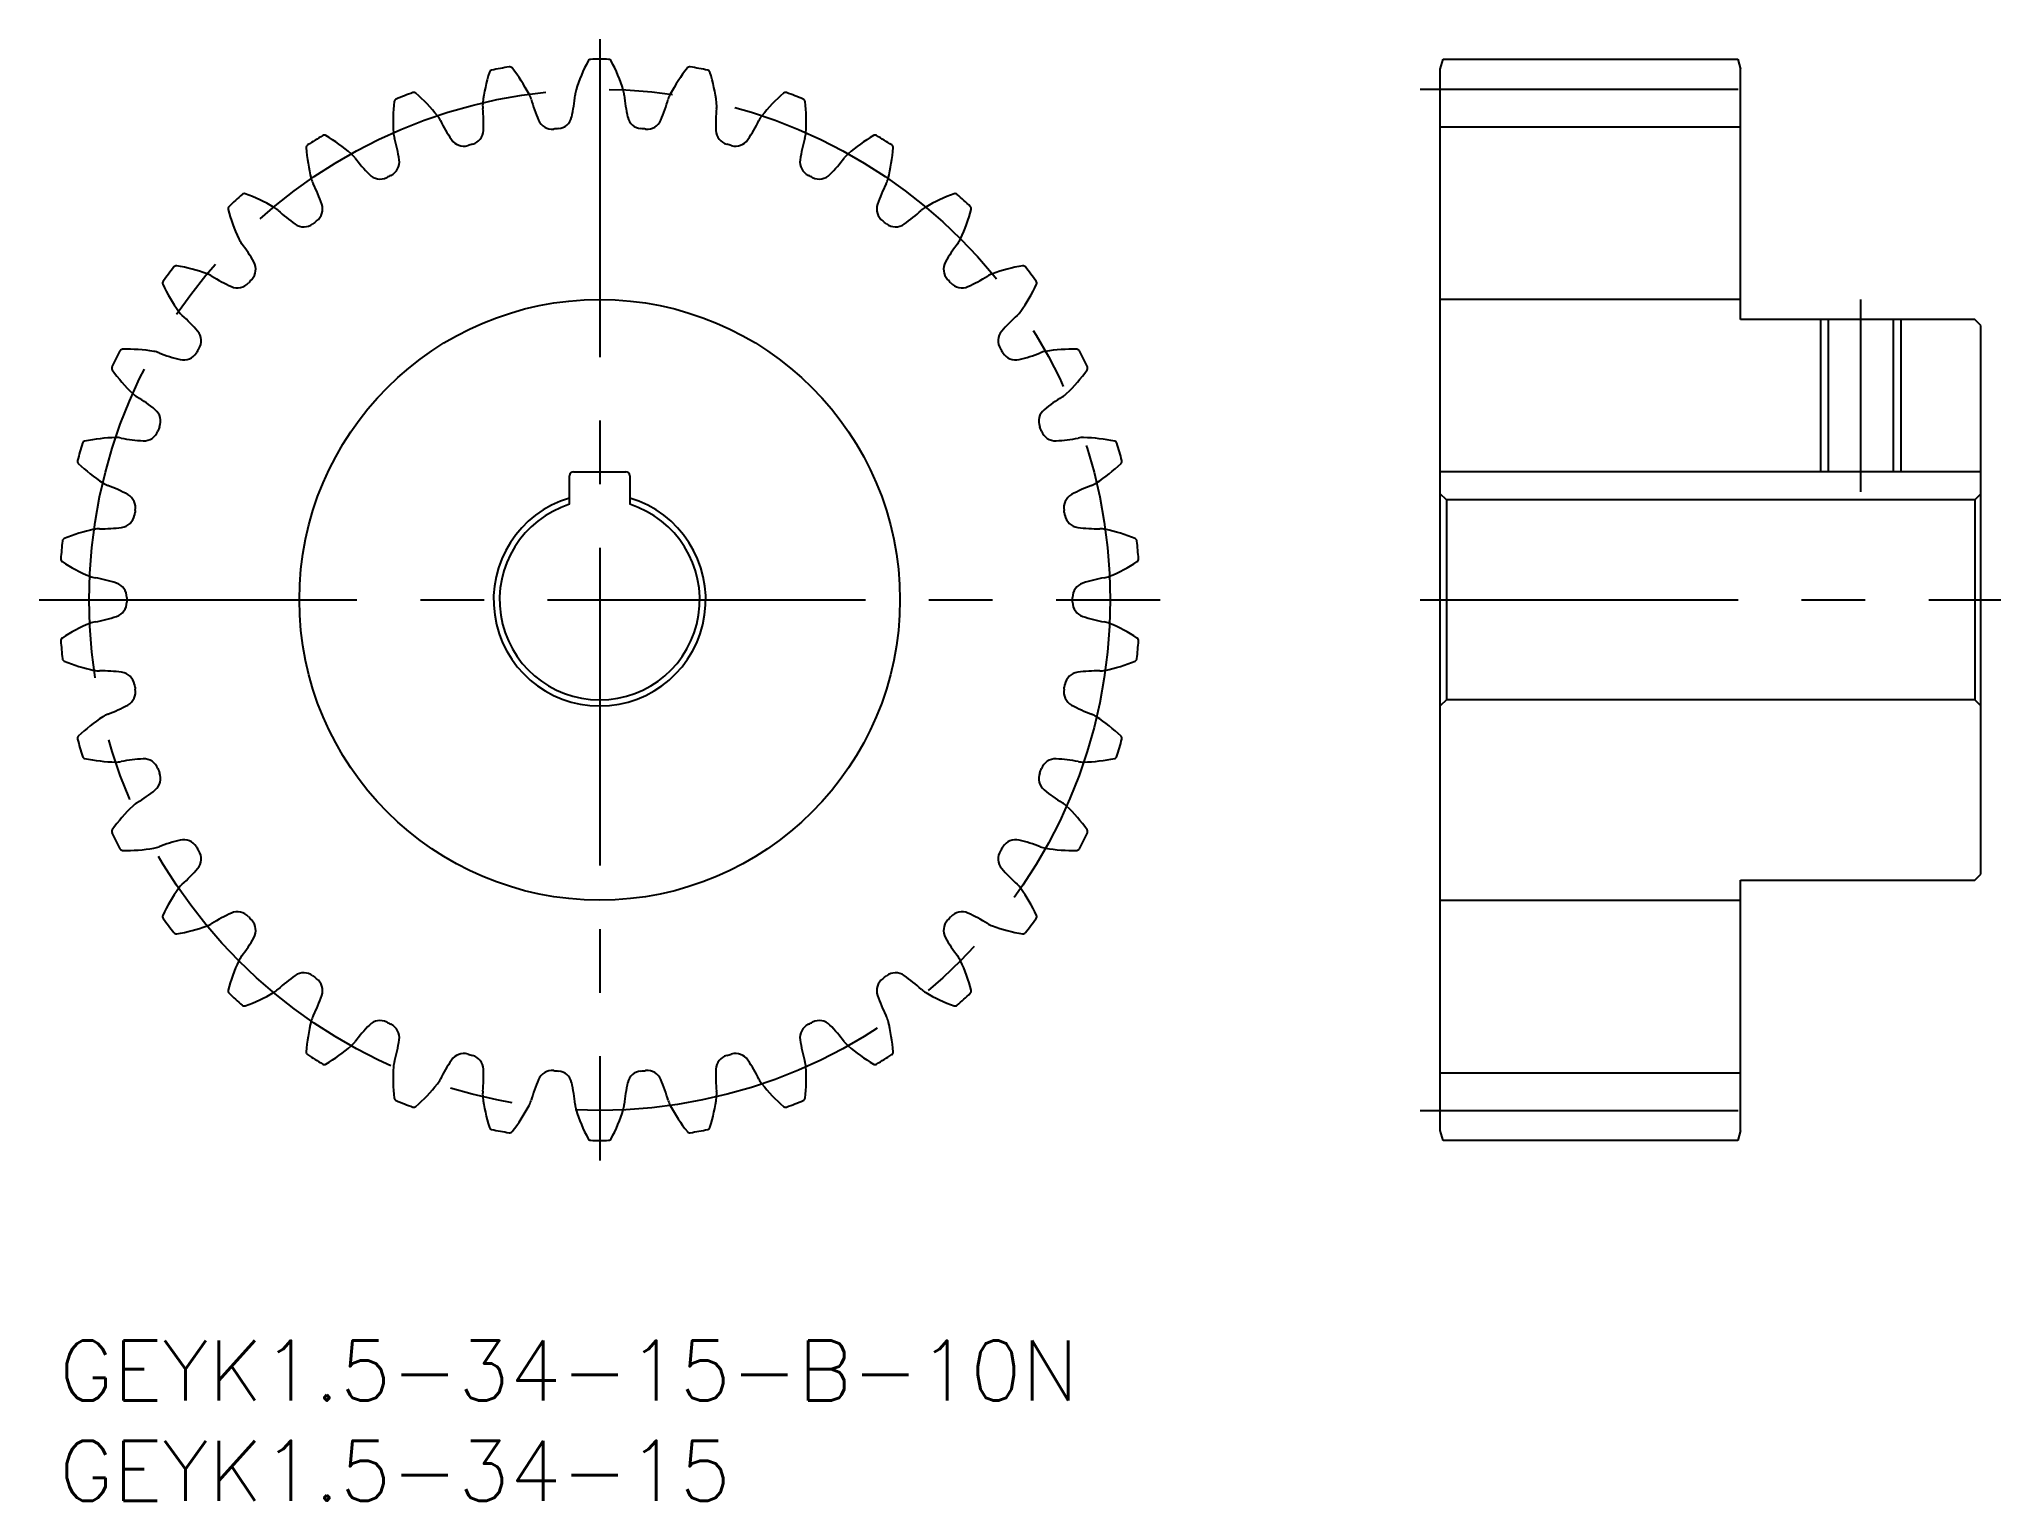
# Model space of a CAD drawing. Extents: x -1 to 97, y -8 to 65.
import ezdxf

# ---------------------------------------------------------------- set-up
doc = ezdxf.new("R2010")
doc.units = 0
doc.header["$LTSCALE"] = 0.5
doc.linetypes.add('CENTER', pattern=[50.8, 31.75, -6.35, 6.35, -6.35])
for name, color, linetype in [('MSM_CENTER', 1, 'CENTER'), ('MSM_CONTINUOUS', 7, 'CONTINUOUS'), ('MSM_NARROW', 5, 'CONTINUOUS'), ('MSM_PART_NUMBER', 7, 'CONTINUOUS')]:
    doc.layers.add(name, color=color, linetype=linetype)
doc.styles.get("Standard").update_dxf_attribs({"font": 'txt.shx', "height": 1, "bigfont": 'bigfont.shx'})

# ---------------------------------------------------------------- blocks, each defined once
blk = doc.blocks.new('*U3')
at = {"layer": 'MSM_PART_NUMBER'}
blk.add_text('GEYK1.5-34-15', height=3, dxfattribs=at).set_placement((0, -8))
blk = doc.blocks.new('*U4')
at = {"layer": 'MSM_PART_NUMBER'}
blk.add_text('GEYK1.5-34-15-B-10N', height=3, dxfattribs=at).set_placement((0, -3))

msp = doc.modelspace()

# ---------------------------------------------------------------- linework, layer by layer
at = {"layer": 'MSM_CENTER'}
for p, q in [((27, 65), (27, 9)), ((68, 62.5), (85, 62.5)), ((90, 52), (90, 42.4)), ((-1, 37), (55, 37)), ((68, 37), (97, 37)), ((68, 11.5), (85, 11.5))]:
    msp.add_line(p, q, dxfattribs=at)
msp.add_circle((27, 37), 25.5, dxfattribs=at)
at = {"layer": 'MSM_CONTINUOUS'}
for p, q in [((69, 63.5), (69.134, 64)), ((69.134, 64), (83.866, 64)), ((83.866, 64), (84, 63.5)), ((69, 10.5), (69, 63.5)), ((84, 51), (84, 63.5)), ((69, 60.625), (84, 60.625)), ((84, 52), (69, 52)), ((95.7, 51), (84, 51)), ((88.379, 51), (88.379, 43.4)), ((91.621, 51), (91.621, 43.4)), ((96, 50.7), (95.7, 51)), ((96, 23.3), (96, 50.7)), ((25.5, 41.77), (25.5, 43.2)), ((25.7, 43.4), (28.3, 43.4)), ((28.5, 43.2), (28.5, 41.77)), ((96, 43.4), (69, 43.4)), ((69.3, 42), (69, 42.3)), ((96, 42.3), (95.7, 42)), ((95.7, 42), (69.3, 42)), ((69.3, 42), (69.3, 32)), ((95.7, 42), (95.7, 32)), ((69.3, 32), (69, 31.7)), ((95.7, 32), (69.3, 32)), ((96, 31.7), (95.7, 32)), ((84, 10.5), (84, 23)), ((84, 23), (95.7, 23)), ((95.7, 23), (96, 23.3)), ((69, 22), (84, 22)), ((69, 13.375), (84, 13.375)), ((69.134, 10), (69, 10.5)), ((83.866, 10), (69.134, 10)), ((84, 10.5), (83.866, 10))]:
    msp.add_line(p, q, dxfattribs=at)
msp.add_circle((27, 37), 15, dxfattribs=at)
for centre, radius, start, end in [((33.935, 59.938), 8.5, 152.08819, 162.64706), ((26.557, 63.846), 0.15, 90.94577, 152.08817), ((27, 37), 27, 89.05423, 90.94577), ((27.443, 63.846), 0.15, 27.91181, 89.05423), ((20.065, 59.938), 8.5, 17.35294, 27.91181), ((29.603, 60.821), 8.5, 162.67642, 173.23529), ((21.631, 63.308), 0.15, 101.53401, 162.67641), ((27, 37), 27, 99.64246, 101.53401), ((22.503, 63.471), 0.15, 38.50005, 99.64246), ((15.968, 58.273), 8.5, 27.94118, 38.50005), ((38.032, 58.273), 8.5, 141.49995, 152.05882), ((31.497, 63.471), 0.15, 80.35754, 141.49995), ((27, 37), 27, 78.46599, 80.35754), ((32.369, 63.308), 0.15, 17.32364, 78.46599), ((24.397, 60.821), 8.5, 6.7647, 17.32358), ((25.181, 60.894), 8.5, 173.26466, 183.82353), ((16.889, 61.873), 0.15, 112.12224, 173.26464), ((27, 37), 27, 110.2307, 112.12224), ((17.715, 62.194), 0.15, 49.08828, 110.2307), ((12.247, 55.883), 8.5, 38.52941, 49.08828), ((22.387, 61.677), 1.234, 173.23529, 186.02218), ((22.387, 61.677), 1.234, 15.15429, 27.94118), ((30.869, 63.982), 7.556, 195.2118, 203.58263), ((18.239, 62.812), 7.556, 347.0056, 355.37643), ((27, 62.105), 1.234, 162.64706, 175.43395), ((27, 62.105), 1.234, 4.56605, 17.35294), ((35.761, 62.812), 7.556, 184.62357, 192.9944), ((23.131, 63.982), 7.556, 336.41737, 344.7882), ((31.613, 61.677), 1.234, 152.05882, 164.84571), ((31.613, 61.677), 1.234, 353.97782, 6.7647), ((41.753, 55.883), 8.5, 130.91172, 141.47059), ((36.285, 62.194), 0.15, 69.7693, 130.91172), ((27, 37), 27, 67.87776, 69.7693), ((37.111, 61.873), 0.15, 6.73534, 67.87776), ((28.819, 60.894), 8.5, 356.17647, 6.73534), ((17.931, 60.41), 1.234, 25.74253, 38.52941), ((25.845, 64.234), 7.556, 205.80004, 214.17087), ((13.645, 60.763), 7.556, 357.59384, 5.96467), ((24.632, 61.26), 0.75, 203.58263, 275.576), ((24.87, 61.282), 0.75, 275.01224, 347.0056), ((29.13, 61.282), 0.75, 192.9944, 264.98776), ((29.368, 61.26), 0.75, 264.424, 336.41738), ((40.355, 60.763), 7.556, 174.03533, 182.40616), ((28.155, 64.234), 7.556, 325.82914, 334.19996), ((36.069, 60.41), 1.234, 141.47059, 154.25747), ((27, 37), 27, 120.81894, 122.71048), ((13.244, 60.059), 0.15, 59.67652, 120.81894), ((9.028, 52.851), 8.5, 49.11765, 59.67652), ((17.931, 60.41), 1.234, 183.82353, 196.61042), ((9.506, 57.904), 7.556, 8.18207, 16.5529), ((20.214, 60.411), 0.75, 214.17086, 286.16423), ((20.445, 60.477), 0.75, 285.60048, 357.59384), ((27, 37), 23.625, 95.01224, 95.576), ((27, 37), 23.625, 84.42401, 84.98776), ((33.555, 60.477), 0.75, 182.40614, 254.39952), ((33.786, 60.411), 0.75, 253.83576, 325.82915), ((44.494, 57.904), 7.556, 163.4471, 171.81792), ((36.069, 60.41), 1.234, 343.38958, 356.17646), ((44.972, 52.851), 8.5, 120.32348, 130.88235), ((40.756, 60.059), 0.15, 59.18106, 120.32348), ((27, 37), 27, 57.28952, 59.18106), ((12.49, 59.592), 0.15, 122.71048, 183.85288), ((20.822, 60.153), 8.5, 183.85289, 194.41176), ((13.784, 58.345), 1.234, 36.33076, 49.11765), ((20.86, 63.558), 7.556, 216.38827, 224.7591), ((16.243, 58.873), 0.75, 296.18871, 8.18207), ((27, 37), 23.625, 105.60048, 106.16423), ((27, 37), 23.625, 73.83577, 74.39952), ((37.757, 58.873), 0.75, 171.81791, 243.81129), ((33.14, 63.558), 7.556, 315.2409, 323.61173), ((40.216, 58.345), 1.234, 130.88235, 143.66924), ((33.178, 60.153), 8.5, 345.58823, 356.14711), ((41.51, 59.592), 0.15, 356.14704, 57.28951), ((13.784, 58.345), 1.234, 194.41176, 207.19865), ((16.028, 58.766), 0.75, 224.7591, 296.75247), ((27, 37), 23.625, 116.18871, 116.75247), ((27, 37), 23.625, 63.24753, 63.81129), ((37.972, 58.766), 0.75, 243.24753, 315.24091), ((40.216, 58.345), 1.234, 332.80135, 345.58823), ((27, 37), 27, 131.40717, 133.29871), ((9.241, 57.138), 0.15, 70.26475, 131.40717), ((6.422, 49.279), 8.5, 59.70588, 70.26475), ((5.963, 54.334), 7.556, 18.77031, 27.14114), ((48.037, 54.334), 7.556, 152.85886, 161.22969), ((47.578, 49.279), 8.5, 109.73525, 120.29412), ((44.759, 57.138), 0.15, 48.59283, 109.73525), ((27, 37), 27, 46.70129, 48.59283), ((8.586, 56.541), 0.15, 133.29871, 194.44112), ((16.672, 58.623), 8.5, 194.44113, 205), ((10.087, 55.553), 1.234, 46.919, 59.70588), ((16.085, 61.978), 7.556, 226.97651, 235.34734), ((27, 37), 23.625, 126.77695, 127.3407), ((12.407, 56.524), 0.75, 306.77695, 18.77032), ((41.593, 56.524), 0.75, 161.22967, 233.22305), ((27, 37), 23.625, 52.6593, 53.22305), ((37.915, 61.978), 7.556, 304.65266, 313.02349), ((43.913, 55.553), 1.234, 120.29412, 133.081), ((37.328, 58.623), 8.5, 335, 345.55887), ((45.414, 56.541), 0.15, 345.55887, 46.70128), ((10.087, 55.553), 1.234, 205, 217.78689), ((12.215, 56.379), 0.75, 235.34734, 307.3407), ((41.785, 56.379), 0.75, 232.65929, 304.65268), ((43.913, 55.553), 1.234, 322.21311, 334.99999), ((3.136, 50.173), 7.556, 29.35855, 37.72937), ((50.864, 50.173), 7.556, 142.27063, 150.64145), ((27, 37), 27, 141.99541, 143.88695), ((5.843, 53.532), 0.15, 80.85299, 141.99541), ((4.516, 45.288), 8.5, 70.29412, 80.85299), ((6.966, 52.129), 1.234, 57.50723, 70.29412), ((11.681, 59.547), 7.556, 237.56474, 245.93557), ((27, 37), 23.625, 137.36518, 137.92894), ((9.068, 53.51), 0.75, 317.36518, 29.35855), ((44.932, 53.51), 0.75, 150.64144, 222.63482), ((27, 37), 23.625, 42.07106, 42.63482), ((42.319, 59.547), 7.556, 294.06443, 302.43526), ((47.034, 52.129), 1.234, 109.70588, 122.49277), ((49.484, 45.288), 8.5, 99.14701, 109.70588), ((48.157, 53.532), 0.15, 38.00459, 99.14701), ((27, 37), 27, 36.11305, 38.00459), ((5.309, 52.825), 0.15, 143.88695, 205.02935), ((12.875, 56.358), 8.5, 205.02936, 215.58824), ((8.906, 53.333), 0.75, 245.93557, 317.92894), ((45.094, 53.333), 0.75, 222.07106, 294.06444), ((41.125, 56.358), 8.5, 324.41176, 334.97063), ((48.691, 52.825), 0.15, 334.97057, 36.11304), ((6.966, 52.129), 1.234, 215.58824, 228.37512), ((1.122, 45.564), 7.556, 39.94678, 48.31761), ((52.878, 45.564), 7.556, 131.68239, 140.05322), ((47.034, 52.129), 1.234, 311.62488, 324.41176), ((6.339, 49.934), 0.75, 327.95342, 39.94679), ((47.661, 49.934), 0.75, 140.05321, 212.04658), ((27, 37), 27, 152.58364, 154.47518), ((3.166, 49.363), 0.15, 91.44122, 152.58364), ((3.376, 41.016), 8.5, 80.88235, 91.44122), ((4.527, 48.19), 1.234, 68.09547, 80.88235), ((7.799, 56.348), 7.556, 248.15298, 256.52381), ((6.213, 49.73), 0.75, 256.5238, 328.51717), ((27, 37), 23.625, 147.95342, 148.51717), ((27, 37), 23.625, 31.48283, 32.04658), ((47.787, 49.73), 0.75, 211.48282, 283.47621), ((46.201, 56.348), 7.556, 283.47619, 291.84702), ((49.473, 48.19), 1.234, 99.11765, 111.90453), ((50.624, 41.016), 8.5, 88.55878, 99.11765), ((50.834, 49.363), 0.15, 27.41636, 88.55878), ((27, 37), 27, 25.52482, 27.41636), ((2.771, 48.57), 0.15, 154.47518, 215.61759), ((9.558, 53.433), 8.5, 215.6176, 226.17647), ((44.442, 53.433), 8.5, 313.82353, 324.3824), ((51.229, 48.57), 0.15, 324.38234, 25.52481), ((4.527, 48.19), 1.234, 226.17647, 238.96336), ((-0.011, 40.663), 7.556, 50.53502, 58.90584), ((54.011, 40.663), 7.556, 121.09416, 129.46498), ((49.473, 48.19), 1.234, 301.03664, 313.82352), ((4.315, 45.917), 0.75, 338.54165, 50.53503), ((49.685, 45.917), 0.75, 129.46497, 201.45835), ((3.04, 36.606), 8.5, 91.47059, 102.02946), ((2.854, 43.87), 1.234, 78.6837, 91.47059), ((4.571, 52.49), 7.556, 258.74121, 267.11204), ((4.228, 45.693), 0.75, 267.11204, 339.10541), ((27, 37), 23.625, 158.54165, 159.10541), ((27, 37), 23.625, 20.89459, 21.45835), ((49.772, 45.693), 0.75, 200.89459, 272.88797), ((49.429, 52.49), 7.556, 272.88796, 281.25879), ((51.146, 43.87), 1.234, 88.52941, 101.3163), ((50.96, 36.606), 8.5, 77.97054, 88.52941), ((27, 37), 27, 163.17188, 165.06342), ((1.3, 44.773), 0.15, 102.02946, 163.17188), ((52.7, 44.773), 0.15, 16.82812, 77.97054), ((27, 37), 27, 14.93658, 16.82812), ((1.057, 43.921), 0.15, 165.06342, 226.20583), ((6.836, 49.948), 8.5, 226.20583, 236.76471), ((25.7, 43.2), 0.2, 90, 180), ((28.3, 43.2), 0.2, 0, 90), ((47.164, 49.948), 8.5, 303.23529, 313.79417), ((52.943, 43.921), 0.15, 313.79417, 14.93657), ((2.854, 43.87), 1.234, 236.76471, 249.55159), ((-0.224, 35.637), 7.556, 61.12325, 69.49408), ((3.062, 41.597), 0.75, 349.12989, 61.12326), ((50.938, 41.597), 0.75, 118.87674, 190.87014), ((54.224, 35.637), 7.556, 110.50592, 118.87675), ((51.146, 43.87), 1.234, 290.44841, 303.23529), ((3.018, 41.361), 0.75, 277.70027, 349.69364), ((27, 37), 23.625, 169.12989, 169.69364), ((27, 37), 5.3, 106.44046, 73.55954), ((27, 37), 5, 107.4576, 72.5424), ((27, 37), 23.625, 10.30636, 10.87011), ((50.982, 41.361), 0.75, 190.30635, 262.29973), ((3.52, 32.211), 8.5, 102.05882, 112.61769), ((2.002, 39.316), 1.234, 89.27194, 102.05882), ((2.106, 48.105), 7.556, 269.32945, 277.70028), ((51.894, 48.105), 7.556, 262.29972, 270.67055), ((51.998, 39.316), 1.234, 77.94118, 90.72806), ((50.48, 32.211), 8.5, 67.38231, 77.94118), ((27, 37), 27, 173.76011, 175.65165), ((0.309, 39.918), 0.15, 112.61769, 173.76011), ((53.691, 39.918), 0.15, 6.23989, 67.38231), ((27, 37), 27, 4.34835, 6.23989), ((0.227, 39.036), 0.15, 175.65165, 236.79407), ((4.8, 46.022), 8.5, 236.79407, 247.35294), ((49.2, 46.022), 8.5, 292.64706, 303.20593), ((53.773, 39.036), 0.15, 303.20593, 4.34834), ((2.002, 39.316), 1.234, 247.35294, 260.13983), ((0.49, 30.658), 7.556, 71.71149, 80.08231), ((2.625, 37.12), 0.75, 359.71812, 71.7115), ((51.375, 37.12), 0.75, 108.2885, 180.28188), ((53.51, 30.658), 7.556, 99.91769, 108.28851), ((51.998, 39.316), 1.234, 279.86017, 292.64705), ((2.625, 36.88), 0.75, 288.28851, 0.28188), ((27, 37), 23.625, 179.71812, 180.28188), ((27, 37), 23.625, 359.71812, 0.28188), ((51.375, 36.88), 0.75, 179.71812, 251.7115), ((4.8, 27.978), 8.5, 112.64706, 123.20593), ((2.002, 34.684), 1.234, 99.86017, 112.64706), ((0.49, 43.342), 7.556, 279.91769, 288.28851), ((53.51, 43.342), 7.556, 251.71149, 260.08231), ((51.998, 34.684), 1.234, 67.35294, 80.13983), ((49.2, 27.978), 8.5, 56.79407, 67.35294), ((0.227, 34.964), 0.15, 123.20593, 184.34834), ((27, 37), 27, 184.34835, 186.23989), ((27, 37), 27, 353.76011, 355.65165), ((53.773, 34.964), 0.15, 355.65165, 56.79407), ((0.309, 34.082), 0.15, 186.23971, 247.38231), ((3.52, 41.789), 8.5, 247.38231, 257.94118), ((2.002, 34.684), 1.234, 257.94118, 270.72806), ((2.106, 25.895), 7.556, 82.29972, 90.67055), ((3.018, 32.639), 0.75, 10.30636, 82.29973), ((50.982, 32.639), 0.75, 97.70027, 169.69367), ((51.894, 25.895), 7.556, 89.32945, 97.70028), ((51.998, 34.684), 1.234, 269.27194, 282.05882), ((50.48, 41.789), 8.5, 282.05882, 292.61769), ((53.691, 34.082), 0.15, 292.61769, 353.76011), ((3.062, 32.403), 0.75, 298.87674, 10.87011), ((27, 37), 23.625, 190.30636, 190.87011), ((50.938, 32.403), 0.75, 169.12988, 241.12326), ((27, 37), 23.625, 349.12989, 349.69364), ((-0.224, 38.363), 7.556, 290.50592, 298.87675), ((54.224, 38.363), 7.556, 241.12325, 249.49408), ((6.836, 24.052), 8.5, 123.23529, 133.79417), ((2.854, 30.13), 1.234, 110.44841, 123.23529), ((51.146, 30.13), 1.234, 56.76471, 69.55159), ((47.164, 24.052), 8.5, 46.20583, 56.76471), ((1.057, 30.079), 0.15, 133.79417, 194.93657), ((27, 37), 27, 194.93658, 196.82812), ((27, 37), 27, 343.17188, 345.06342), ((52.943, 30.079), 0.15, 345.06342, 46.20583), ((1.3, 29.227), 0.15, 196.82812, 257.97054), ((3.04, 37.394), 8.5, 257.97054, 268.52941), ((2.854, 30.13), 1.234, 268.52941, 281.3163), ((4.571, 21.51), 7.556, 92.88796, 101.25879), ((4.228, 28.307), 0.75, 20.89459, 92.88797), ((27, 37), 23.625, 200.89459, 201.45835), ((27, 37), 23.625, 338.54165, 339.10541), ((49.772, 28.307), 0.75, 87.11203, 159.10543), ((49.429, 21.51), 7.556, 78.74121, 87.11204), ((51.146, 30.13), 1.234, 258.6837, 271.47058), ((50.96, 37.394), 8.5, 271.47059, 282.02946), ((52.7, 29.227), 0.15, 282.02952, 343.17188), ((-0.011, 33.337), 7.556, 301.09416, 309.46498), ((4.315, 28.083), 0.75, 309.46498, 21.45835), ((49.685, 28.083), 0.75, 158.54165, 230.53503), ((54.011, 33.337), 7.556, 230.53502, 238.90584), ((9.558, 20.567), 8.5, 133.82353, 144.3824), ((4.527, 25.81), 1.234, 121.03664, 133.82353), ((49.473, 25.81), 1.234, 46.17647, 58.96336), ((44.442, 20.567), 8.5, 35.6176, 46.17647), ((2.771, 25.43), 0.15, 144.3824, 205.52481), ((51.229, 25.43), 0.15, 334.47518, 35.6176), ((27, 37), 27, 205.52482, 207.41636), ((3.166, 24.637), 0.15, 207.41636, 268.55878), ((3.376, 32.984), 8.5, 268.55878, 279.11765), ((4.527, 25.81), 1.234, 279.11765, 291.90453), ((7.799, 17.652), 7.556, 103.47619, 111.84702), ((6.213, 24.27), 0.75, 31.48283, 103.47621), ((27, 37), 23.625, 211.48283, 212.04658), ((27, 37), 23.625, 327.95342, 328.51717), ((47.787, 24.27), 0.75, 76.5238, 148.51717), ((46.201, 17.652), 7.556, 68.15298, 76.52381), ((49.473, 25.81), 1.234, 248.09547, 260.88235), ((50.624, 32.984), 8.5, 260.88235, 271.44122), ((50.834, 24.637), 0.15, 271.44122, 332.58364), ((27, 37), 27, 332.58364, 334.47518), ((1.122, 28.436), 7.556, 311.68239, 320.05322), ((6.339, 24.066), 0.75, 320.05321, 32.04658), ((47.661, 24.066), 0.75, 147.95342, 219.94679), ((52.878, 28.436), 7.556, 219.94678, 228.31761), ((12.875, 17.642), 8.5, 144.41176, 154.97064), ((6.966, 21.871), 1.234, 131.62488, 144.41176), ((47.034, 21.871), 1.234, 35.58824, 48.37512), ((41.125, 17.642), 8.5, 25.02936, 35.58824), ((5.309, 21.175), 0.15, 154.97064, 216.11304), ((27, 37), 27, 216.11305, 218.00459), ((4.516, 28.712), 8.5, 279.14701, 289.70588), ((6.966, 21.871), 1.234, 289.70588, 302.49277), ((11.681, 14.453), 7.556, 114.06443, 122.43526), ((8.906, 20.667), 0.75, 42.07106, 114.06444), ((27, 37), 23.625, 222.07106, 222.63482), ((9.068, 20.49), 0.75, 330.64144, 42.63482), ((44.932, 20.49), 0.75, 137.36518, 209.35856), ((27, 37), 23.625, 317.36518, 317.92894), ((45.094, 20.667), 0.75, 65.93556, 137.92894), ((42.319, 14.453), 7.556, 57.56474, 65.93557), ((47.034, 21.871), 1.234, 237.50723, 250.29411), ((49.484, 28.712), 8.5, 250.29412, 260.85299), ((27, 37), 27, 321.99541, 323.88695), ((48.691, 21.175), 0.15, 323.88695, 25.02936), ((5.843, 20.468), 0.15, 218.00459, 279.14701), ((3.136, 23.827), 7.556, 322.27063, 330.64145), ((50.864, 23.827), 7.556, 209.35855, 217.72937), ((48.157, 20.468), 0.15, 260.85305, 321.99541), ((16.672, 15.377), 8.5, 155, 165.55887), ((10.087, 18.447), 1.234, 142.21311, 154.99999), ((43.913, 18.447), 1.234, 25, 37.78689), ((37.328, 15.377), 8.5, 14.44113, 25), ((16.085, 12.022), 7.556, 124.65266, 133.02349), ((12.215, 17.621), 0.75, 52.6593, 124.65267), ((27, 37), 23.625, 232.6593, 233.22305), ((12.407, 17.476), 0.75, 341.22968, 53.22305), ((41.593, 17.476), 0.75, 126.77694, 198.77032), ((27, 37), 23.625, 306.77695, 307.3407), ((41.785, 17.621), 0.75, 55.34732, 127.3407), ((37.915, 12.022), 7.556, 46.97651, 55.34734), ((8.586, 17.459), 0.15, 165.55887, 226.70128), ((27, 37), 27, 226.70129, 228.59283), ((9.241, 16.862), 0.15, 228.59283, 289.73525), ((6.422, 24.721), 8.5, 289.73525, 300.29412), ((10.087, 18.447), 1.234, 300.29412, 313.081), ((5.963, 19.666), 7.556, 332.85886, 341.22969), ((48.037, 19.666), 7.556, 198.77031, 207.14114), ((43.913, 18.447), 1.234, 226.919, 239.70588), ((47.578, 24.721), 8.5, 239.70588, 250.26475), ((44.759, 16.862), 0.15, 250.26475, 311.40716), ((27, 37), 27, 311.40717, 313.29871), ((45.414, 17.459), 0.15, 313.29871, 14.44113), ((20.822, 13.847), 8.5, 165.58823, 176.14711), ((13.784, 15.655), 1.234, 152.80135, 165.58823), ((20.86, 10.442), 7.556, 135.2409, 143.61173), ((16.028, 15.234), 0.75, 63.24753, 135.24091), ((27, 37), 23.625, 243.24753, 243.81129), ((16.243, 15.127), 0.75, 351.81791, 63.81129), ((37.757, 15.127), 0.75, 116.18871, 188.18208), ((27, 37), 23.625, 296.18871, 296.75247), ((37.972, 15.234), 0.75, 44.75909, 116.75247), ((33.14, 10.442), 7.556, 36.38827, 44.7591), ((40.216, 15.655), 1.234, 14.41176, 27.19865), ((33.178, 13.847), 8.5, 3.85289, 14.41176), ((9.028, 21.149), 8.5, 300.32348, 310.88235), ((13.784, 15.655), 1.234, 310.88235, 323.66924), ((9.506, 16.096), 7.556, 343.4471, 351.81792), ((44.494, 16.096), 7.556, 188.18208, 196.5529), ((40.216, 15.655), 1.234, 216.33076, 229.11764), ((44.972, 21.149), 8.5, 229.11765, 239.67652), ((12.49, 14.408), 0.15, 176.14711, 237.28951), ((27, 37), 27, 237.28952, 239.18106), ((13.244, 13.941), 0.15, 239.18106, 300.32348), ((17.931, 13.59), 1.234, 163.38958, 176.17646), ((25.845, 9.766), 7.556, 145.82913, 154.19996), ((20.214, 13.589), 0.75, 73.83577, 145.82914), ((27, 37), 23.625, 253.83577, 254.39952), ((20.445, 13.523), 0.75, 2.40615, 74.39952), ((33.555, 13.523), 0.75, 105.60048, 177.59384), ((27, 37), 23.625, 285.60048, 286.16423), ((33.786, 13.589), 0.75, 34.17085, 106.16423), ((28.155, 9.766), 7.556, 25.80004, 34.17087), ((36.069, 13.59), 1.234, 3.82353, 16.61042), ((40.756, 13.941), 0.15, 239.67652, 300.81892), ((27, 37), 27, 300.81894, 302.71048), ((41.51, 14.408), 0.15, 302.71048, 3.85289), ((25.181, 13.106), 8.5, 176.17647, 186.73534), ((12.247, 18.117), 8.5, 310.91172, 321.47059), ((17.931, 13.59), 1.234, 321.47059, 334.25747), ((13.645, 13.237), 7.556, 354.03533, 2.40616), ((30.869, 10.018), 7.556, 156.41737, 164.7882), ((24.632, 12.74), 0.75, 84.424, 156.41737), ((27, 37), 23.625, 264.424, 264.98776), ((24.87, 12.718), 0.75, 12.99438, 84.98776), ((18.239, 11.188), 7.556, 4.62357, 12.99439), ((35.761, 11.188), 7.556, 167.00561, 175.37643), ((29.13, 12.718), 0.75, 95.01224, 167.00562), ((27, 37), 23.625, 275.01224, 275.576), ((29.368, 12.74), 0.75, 23.58262, 95.576), ((23.131, 10.018), 7.556, 15.2118, 23.58263), ((40.355, 13.237), 7.556, 177.59384, 185.96467), ((36.069, 13.59), 1.234, 205.74253, 218.52941), ((41.753, 18.117), 8.5, 218.52941, 229.08828), ((28.819, 13.106), 8.5, 353.26466, 3.82353), ((16.889, 12.127), 0.15, 186.73541, 247.87776), ((27, 37), 27, 247.87776, 249.7693), ((22.387, 12.323), 1.234, 173.97782, 186.7647), ((29.603, 13.179), 8.5, 186.7647, 197.32358), ((22.387, 12.323), 1.234, 332.05882, 344.84571), ((27, 11.895), 1.234, 184.56605, 197.35293), ((27, 11.895), 1.234, 342.64706, 355.43395), ((31.613, 12.323), 1.234, 195.15429, 207.94117), ((24.397, 13.179), 8.5, 342.67642, 353.23529), ((31.613, 12.323), 1.234, 353.23529, 6.02218), ((27, 37), 27, 290.2307, 292.12224), ((37.111, 12.127), 0.15, 292.12224, 353.26466), ((17.715, 11.806), 0.15, 249.7693, 310.91172), ((15.968, 15.727), 8.5, 321.49995, 332.05882), ((33.935, 14.062), 8.5, 197.35294, 207.91181), ((20.065, 14.062), 8.5, 332.08819, 342.64706), ((38.032, 15.727), 8.5, 207.94118, 218.50005), ((36.285, 11.806), 0.15, 229.08828, 290.23069), ((21.631, 10.692), 0.15, 197.32364, 258.46599), ((27, 37), 27, 258.46599, 260.35754), ((22.503, 10.529), 0.15, 260.35754, 321.49995), ((26.557, 10.154), 0.15, 207.91181, 269.05422), ((27, 37), 27, 269.05423, 270.94577), ((27.443, 10.154), 0.15, 270.94577, 332.08819), ((31.497, 10.529), 0.15, 218.50005, 279.64245), ((27, 37), 27, 279.64246, 281.53401), ((32.369, 10.692), 0.15, 281.53401, 342.67642)]:
    msp.add_arc(centre, radius, start, end, dxfattribs=at)
at = {"layer": 'MSM_NARROW'}
for p, q in [((88, 51), (88, 43.4)), ((92, 51), (92, 43.4))]:
    msp.add_line(p, q, dxfattribs=at)

# ---------------------------------------------------------------- block references
at = {"layer": 'MSM_CONTINUOUS'}
for name in ['*U4', '*U3']:
    msp.add_blockref(name, (0, 0), dxfattribs=at)

doc.saveas('drawing.dxf')
